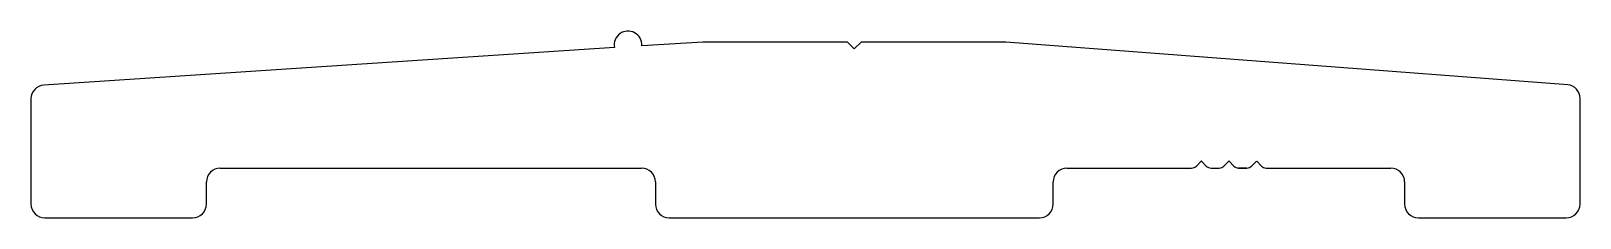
# Model space of a CAD drawing. Extents: x -29.8 to 26.3, y 2 to 8.7.
import ezdxf

# ---------------------------------------------------------------- set-up
doc = ezdxf.new("R2010")
doc.units = 0
doc.layers.add('ALUM', color=6, linetype='CONTINUOUS')

msp = doc.modelspace()

# ---------------------------------------------------------------- linework, layer by layer
at = {"layer": 'ALUM', "color": 7}
for p, q in [((-8.707, 8.159), (-29.363, 6.797)), ((-5.508, 8.352), (-7.716, 8.219)), ((-0.272, 8.352), (-5.508, 8.352)), ((-0.022, 8.102), (-0.272, 8.352)), ((0.228, 8.352), (-0.022, 8.102)), ((5.464, 8.353), (0.228, 8.352)), ((25.806, 6.814), (5.464, 8.353)), ((-29.827, 6.299), (-29.827, 2.503)), ((26.252, 2.503), (26.252, 6.316)), ((12.363, 3.875), (12.535, 4.047)), ((12.546, 4.047), (12.717, 3.875)), ((13.363, 3.875), (13.535, 4.047)), ((13.546, 4.047), (13.717, 3.875)), ((14.363, 3.875), (14.534, 4.047)), ((14.546, 4.047), (14.717, 3.875)), ((-22.977, 3.803), (-7.722, 3.803)), ((7.678, 3.802), (12.187, 3.802)), ((12.894, 3.802), (13.187, 3.802)), ((13.894, 3.802), (14.187, 3.802)), ((14.187, 3.802), (13.894, 3.802)), ((13.894, 3.802), (14.187, 3.802)), ((14.187, 3.802), (13.894, 3.802)), ((13.894, 3.802), (14.187, 3.802)), ((14.894, 3.802), (14.894, 3.802)), ((14.894, 3.802), (19.402, 3.802)), ((-23.477, 2.503), (-23.477, 3.303)), ((-7.222, 3.303), (-7.222, 2.503)), ((7.178, 2.503), (7.178, 3.302)), ((19.902, 3.302), (19.902, 2.503)), ((-29.327, 2.003), (-23.977, 2.003)), ((-6.722, 2.003), (6.678, 2.003)), ((20.402, 2.003), (25.752, 2.003))]:
    msp.add_line(p, q, dxfattribs=at)
for centre, radius, start, end in [((-8.215, 8.249), 0.5, 356.5228, 190.406), ((-29.327, 6.299), 0.5, 94.0756, 179.9991), ((25.752, 6.316), 0.5, 0.0009, 83.8336), ((12.54, 4.041), 0.008, 45, 135), ((13.54, 4.041), 0.008, 45, 135), ((14.54, 4.041), 0.008, 45, 135), ((-22.977, 3.303), 0.5, 89.9991, 179.9991), ((-7.722, 3.303), 0.5, 0, 89.9991), ((7.678, 3.302), 0.5, 89.9992, 180), ((12.187, 4.052), 0.25, 270, 315), ((12.894, 4.052), 0.25, 225, 270), ((13.187, 4.052), 0.25, 270, 315), ((13.894, 4.052), 0.25, 225, 270), ((14.187, 4.052), 0.25, 270, 315), ((14.894, 4.052), 0.25, 225, 270), ((19.402, 3.302), 0.5, 0.0009, 89.9992), ((-29.327, 2.503), 0.5, 179.9991, 269.9991), ((-23.977, 2.503), 0.5, 269.9992, 359.9991), ((-6.722, 2.503), 0.5, 180, 270), ((6.678, 2.503), 0.5, 270, 360), ((20.402, 2.503), 0.5, 180.0009, 270), ((25.752, 2.503), 0.5, 270.0009, 0.0009)]:
    msp.add_arc(centre, radius, start, end, dxfattribs=at)

doc.saveas('drawing.dxf')
